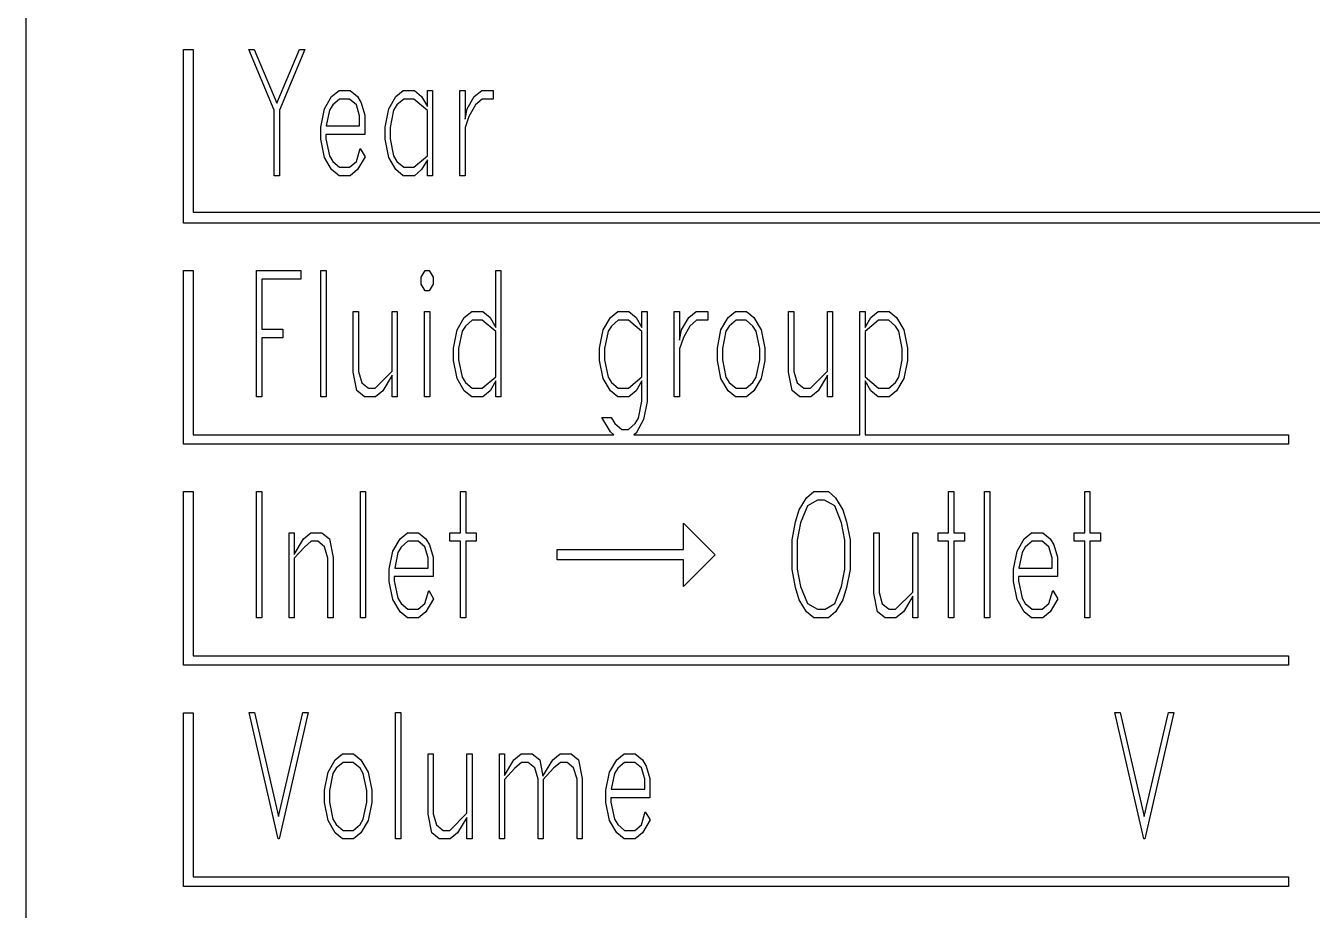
# Model space of a CAD drawing. Extents: x -181672 to 290600, y -29000 to 395522.
# Drawn here: x -170665.34 to -170624.59, y 31038.74 to 31066.75 of the extents above; entities that cross this region are included whole.
import ezdxf

# ---------------------------------------------------------------- set-up
doc = ezdxf.new("R2010")
doc.units = 0
doc.header["$LTSCALE"] = 10

# ---------------------------------------------------------------- blocks, each defined once
blk = doc.blocks.new('XFM7P20PCW$0$A$C29d41b1e')
for p, q in [((-58.5, 1247.5), (-58.5, 1044.5)), ((-53.5, 1195.93), (-53.5, 1201.43)), ((-53.5, 1201.43), (-53.2, 1201.43)), ((-53.2, 1201.43), (-53.2, 1196.276)), ((-50.627, 1199.509), (-51.432, 1201.431)), ((-51.432, 1201.431), (-51.26, 1201.431)), ((-51.26, 1201.431), (-50.545, 1199.733)), ((-50.545, 1199.733), (-49.83, 1201.431)), ((-49.659, 1201.431), (-50.463, 1199.509)), ((-49.83, 1201.431), (-49.659, 1201.431)), ((-48.81, 1199.938), (-48.575, 1200.128)), ((-48.575, 1200.128), (-48.225, 1200.128)), ((-48.225, 1200.128), (-47.994, 1199.938)), ((-46.776, 1199.938), (-46.542, 1200.128)), ((-46.542, 1200.128), (-46.191, 1200.128)), ((-46.191, 1200.128), (-45.961, 1199.938)), ((-45.778, 1199.628), (-45.778, 1200.128)), ((-45.778, 1200.128), (-45.614, 1200.128)), ((-45.614, 1200.128), (-45.614, 1197.431)), ((-44.75, 1197.431), (-44.75, 1200.128)), ((-44.75, 1200.128), (-44.586, 1200.128)), ((-44.586, 1200.128), (-44.586, 1199.226)), ((-44.292, 1199.938), (-44.057, 1200.128)), ((-44.057, 1200.128), (-43.692, 1200.128)), ((-43.692, 1200.128), (-43.692, 1199.856)), ((-49.037, 1199.547), (-48.81, 1199.938)), ((-48.56, 1199.856), (-48.776, 1199.673)), ((-48.24, 1199.856), (-48.56, 1199.856)), ((-48.028, 1199.681), (-48.24, 1199.856)), ((-47.923, 1199.331), (-48.028, 1199.681)), ((-47.994, 1199.938), (-47.875, 1199.74)), ((-47.875, 1199.74), (-47.759, 1199.349)), ((-47.003, 1199.547), (-46.776, 1199.938)), ((-46.527, 1199.856), (-46.743, 1199.673)), ((-46.206, 1199.856), (-46.527, 1199.856)), ((-45.778, 1199.498), (-46.206, 1199.856)), ((-45.961, 1199.938), (-45.778, 1199.628)), ((-44.523, 1199.547), (-44.292, 1199.938)), ((-44.046, 1199.856), (-44.258, 1199.673)), ((-43.692, 1199.856), (-44.046, 1199.856)), ((-50.627, 1197.431), (-50.627, 1199.509)), ((-50.463, 1199.509), (-50.463, 1197.431)), ((-49.152, 1198.973), (-49.037, 1199.547)), ((-48.88, 1199.506), (-48.981, 1199.01)), ((-48.776, 1199.673), (-48.88, 1199.506)), ((-47.923, 1199.01), (-47.923, 1199.331)), ((-47.759, 1199.349), (-47.759, 1198.738)), ((-47.119, 1198.973), (-47.003, 1199.547)), ((-46.847, 1199.506), (-46.959, 1198.962)), ((-46.743, 1199.673), (-46.847, 1199.506)), ((-45.778, 1198.06), (-45.778, 1199.498)), ((-44.586, 1199.226), (-44.523, 1199.547)), ((-44.463, 1199.312), (-44.586, 1198.954)), ((-44.258, 1199.673), (-44.463, 1199.312)), ((-49.152, 1198.586), (-49.152, 1198.973)), ((-48.981, 1199.01), (-47.923, 1199.01)), ((-47.119, 1198.586), (-47.119, 1198.973)), ((-46.959, 1198.962), (-46.959, 1198.601)), ((-44.586, 1198.954), (-44.586, 1197.431)), ((-49.037, 1198.012), (-49.152, 1198.586)), ((-47.759, 1198.738), (-48.992, 1198.738)), ((-48.992, 1198.738), (-48.992, 1198.601)), ((-48.992, 1198.601), (-48.88, 1198.057)), ((-47.003, 1198.012), (-47.119, 1198.586)), ((-46.959, 1198.601), (-46.847, 1198.057)), ((-48.88, 1198.057), (-48.776, 1197.885)), ((-48.028, 1197.882), (-47.905, 1198.295)), ((-47.905, 1198.295), (-47.748, 1198.034)), ((-46.847, 1198.057), (-46.743, 1197.885)), ((-46.206, 1197.703), (-45.778, 1198.06)), ((-48.81, 1197.625), (-49.037, 1198.012)), ((-48.776, 1197.885), (-48.56, 1197.703)), ((-48.56, 1197.703), (-48.24, 1197.703)), ((-48.24, 1197.703), (-48.028, 1197.882)), ((-47.748, 1198.034), (-47.994, 1197.625)), ((-46.776, 1197.625), (-47.003, 1198.012)), ((-46.743, 1197.885), (-46.527, 1197.703)), ((-46.527, 1197.703), (-46.206, 1197.703)), ((-45.778, 1197.934), (-45.961, 1197.625)), ((-45.778, 1197.431), (-45.778, 1197.934)), ((-50.463, 1197.431), (-50.627, 1197.431)), ((-48.575, 1197.431), (-48.81, 1197.625)), ((-48.225, 1197.431), (-48.575, 1197.431)), ((-47.994, 1197.625), (-48.225, 1197.431)), ((-46.542, 1197.431), (-46.776, 1197.625)), ((-46.191, 1197.431), (-46.542, 1197.431)), ((-45.961, 1197.625), (-46.191, 1197.431)), ((-45.614, 1197.431), (-45.778, 1197.431)), ((-44.586, 1197.431), (-44.75, 1197.431)), ((-53.2, 1196.276), (52, 1196.276)), ((52, 1195.93), (-53.5, 1195.93)), ((-53.5, 1188.93), (-53.5, 1194.43)), ((-53.5, 1194.43), (-53.2, 1194.43)), ((-53.2, 1194.43), (-53.2, 1189.23)), ((-51.186, 1190.431), (-51.186, 1194.431)), ((-51.186, 1194.431), (-49.789, 1194.431)), ((-49.789, 1194.431), (-49.789, 1194.159)), ((-49.152, 1190.431), (-49.152, 1194.431)), ((-49.152, 1194.431), (-48.988, 1194.431)), ((-48.988, 1194.431), (-48.988, 1190.431)), ((-45.979, 1194.219), (-45.852, 1194.431)), ((-45.852, 1194.431), (-45.722, 1194.431)), ((-45.722, 1194.431), (-45.592, 1194.219)), ((-43.61, 1192.628), (-43.61, 1194.431)), ((-43.61, 1194.431), (-43.447, 1194.431)), ((-43.447, 1194.431), (-43.447, 1190.431)), ((-49.789, 1194.159), (-51.022, 1194.159)), ((-51.022, 1194.159), (-51.022, 1192.569)), ((-45.979, 1193.999), (-45.979, 1194.219)), ((-45.852, 1193.787), (-45.979, 1193.999)), ((-45.592, 1193.999), (-45.722, 1193.787)), ((-45.592, 1194.219), (-45.592, 1193.999)), ((-45.722, 1193.787), (-45.852, 1193.787)), ((-48.124, 1191.213), (-48.124, 1193.128)), ((-48.124, 1193.128), (-47.961, 1193.128)), ((-47.961, 1193.128), (-47.961, 1191.232)), ((-46.895, 1191.247), (-46.895, 1193.128)), ((-46.895, 1193.128), (-46.731, 1193.128)), ((-46.731, 1193.128), (-46.731, 1190.431)), ((-45.867, 1190.431), (-45.867, 1193.128)), ((-45.867, 1193.128), (-45.704, 1193.128)), ((-45.704, 1193.128), (-45.704, 1190.431)), ((-44.836, 1192.547), (-44.609, 1192.938)), ((-44.609, 1192.938), (-44.374, 1193.128)), ((-44.359, 1192.856), (-44.575, 1192.673)), ((-44.374, 1193.128), (-44.024, 1193.128)), ((-44.039, 1192.856), (-44.359, 1192.856)), ((-43.61, 1192.498), (-44.039, 1192.856)), ((-44.024, 1193.128), (-43.793, 1192.938)), ((-43.793, 1192.938), (-43.61, 1192.628)), ((-40.21, 1192.547), (-39.983, 1192.938)), ((-39.983, 1192.938), (-39.748, 1193.128)), ((-39.733, 1192.856), (-39.949, 1192.673)), ((-39.748, 1193.128), (-39.398, 1193.128)), ((-39.413, 1192.856), (-39.733, 1192.856)), ((-38.985, 1192.498), (-39.413, 1192.856)), ((-39.398, 1193.128), (-39.167, 1192.938)), ((-39.167, 1192.938), (-38.985, 1192.628)), ((-38.985, 1192.628), (-38.985, 1193.128)), ((-38.985, 1193.128), (-38.821, 1193.128)), ((-38.821, 1193.128), (-38.821, 1190.286)), ((-37.957, 1190.431), (-37.957, 1193.128)), ((-37.957, 1193.128), (-37.793, 1193.128)), ((-37.793, 1193.128), (-37.793, 1192.226)), ((-37.73, 1192.547), (-37.499, 1192.938)), ((-37.499, 1192.938), (-37.264, 1193.128)), ((-37.253, 1192.856), (-37.465, 1192.673)), ((-37.264, 1193.128), (-36.899, 1193.128)), ((-36.899, 1192.856), (-37.253, 1192.856)), ((-36.899, 1193.128), (-36.899, 1192.856)), ((-36.478, 1192.547), (-36.251, 1192.938)), ((-36.251, 1192.938), (-36.016, 1193.128)), ((-36.001, 1192.856), (-36.217, 1192.673)), ((-36.016, 1193.128), (-35.666, 1193.128)), ((-35.681, 1192.856), (-36.001, 1192.856)), ((-35.465, 1192.673), (-35.681, 1192.856)), ((-35.666, 1193.128), (-35.435, 1192.938)), ((-35.435, 1192.938), (-35.204, 1192.547)), ((-34.337, 1191.213), (-34.337, 1193.128)), ((-34.337, 1193.128), (-34.173, 1193.128)), ((-34.173, 1193.128), (-34.173, 1191.232)), ((-33.108, 1191.247), (-33.108, 1193.128)), ((-33.108, 1193.128), (-32.944, 1193.128)), ((-32.944, 1193.128), (-32.944, 1190.431)), ((-32.08, 1189.23), (-32.08, 1193.128)), ((-32.08, 1193.128), (-31.916, 1193.128)), ((-31.916, 1193.128), (-31.916, 1192.628)), ((-31.916, 1192.628), (-31.733, 1192.938)), ((-31.488, 1192.856), (-31.916, 1192.498)), ((-31.733, 1192.938), (-31.502, 1193.128)), ((-31.502, 1193.128), (-31.152, 1193.128)), ((-31.163, 1192.856), (-31.488, 1192.856)), ((-30.951, 1192.673), (-31.163, 1192.856)), ((-31.152, 1193.128), (-30.918, 1192.938)), ((-30.918, 1192.938), (-30.687, 1192.547)), ((-51.022, 1192.569), (-50.352, 1192.569)), ((-50.352, 1192.569), (-50.352, 1192.297)), ((-44.951, 1191.973), (-44.836, 1192.547)), ((-44.679, 1192.506), (-44.791, 1191.962)), ((-44.575, 1192.673), (-44.679, 1192.506)), ((-43.61, 1191.06), (-43.61, 1192.498)), ((-40.325, 1191.973), (-40.21, 1192.547)), ((-40.054, 1192.506), (-40.165, 1191.962)), ((-39.949, 1192.673), (-40.054, 1192.506)), ((-38.985, 1191.06), (-38.985, 1192.498)), ((-37.793, 1192.226), (-37.73, 1192.547)), ((-37.465, 1192.673), (-37.67, 1192.312)), ((-36.594, 1191.973), (-36.478, 1192.547)), ((-36.322, 1192.506), (-36.434, 1191.962)), ((-36.217, 1192.673), (-36.322, 1192.506)), ((-35.361, 1192.506), (-35.465, 1192.673)), ((-35.253, 1191.962), (-35.361, 1192.506)), ((-35.204, 1192.547), (-35.089, 1191.973)), ((-31.916, 1192.498), (-31.916, 1191.06)), ((-30.847, 1192.506), (-30.951, 1192.673)), ((-30.735, 1191.962), (-30.847, 1192.506)), ((-30.687, 1192.547), (-30.575, 1191.973)), ((-50.352, 1192.297), (-51.022, 1192.297)), ((-51.022, 1192.297), (-51.022, 1190.431)), ((-44.951, 1191.586), (-44.951, 1191.973)), ((-44.791, 1191.962), (-44.791, 1191.601)), ((-40.325, 1191.586), (-40.325, 1191.973)), ((-40.165, 1191.962), (-40.165, 1191.601)), ((-37.67, 1192.312), (-37.793, 1191.954)), ((-37.793, 1191.954), (-37.793, 1190.431)), ((-36.594, 1191.586), (-36.594, 1191.973)), ((-36.434, 1191.962), (-36.434, 1191.601)), ((-35.253, 1191.601), (-35.253, 1191.962)), ((-35.089, 1191.973), (-35.089, 1191.586)), ((-30.735, 1191.601), (-30.735, 1191.962)), ((-30.575, 1191.973), (-30.575, 1191.586)), ((-44.836, 1191.012), (-44.951, 1191.586)), ((-44.791, 1191.601), (-44.679, 1191.057)), ((-40.21, 1191.012), (-40.325, 1191.586)), ((-40.165, 1191.601), (-40.054, 1191.057)), ((-36.478, 1191.012), (-36.594, 1191.586)), ((-36.434, 1191.601), (-36.322, 1191.057)), ((-35.361, 1191.057), (-35.253, 1191.601)), ((-35.089, 1191.586), (-35.204, 1191.012)), ((-30.847, 1191.057), (-30.735, 1191.601)), ((-30.575, 1191.586), (-30.687, 1191.012)), ((-48.009, 1190.628), (-48.124, 1191.213)), ((-47.961, 1191.232), (-47.856, 1190.878)), ((-47.435, 1190.703), (-46.895, 1191.247)), ((-34.221, 1190.628), (-34.337, 1191.213)), ((-34.173, 1191.232), (-34.069, 1190.878)), ((-33.648, 1190.703), (-33.108, 1191.247)), ((-47.856, 1190.878), (-47.644, 1190.703)), ((-46.895, 1191.116), (-47.19, 1190.625)), ((-46.895, 1190.431), (-46.895, 1191.116)), ((-44.609, 1190.625), (-44.836, 1191.012)), ((-44.679, 1191.057), (-44.575, 1190.885)), ((-44.575, 1190.885), (-44.359, 1190.703)), ((-44.039, 1190.703), (-43.61, 1191.06)), ((-43.61, 1190.934), (-43.793, 1190.625)), ((-43.61, 1190.431), (-43.61, 1190.934)), ((-39.983, 1190.625), (-40.21, 1191.012)), ((-40.054, 1191.057), (-39.949, 1190.885)), ((-39.949, 1190.885), (-39.733, 1190.703)), ((-39.413, 1190.703), (-38.985, 1191.06)), ((-38.985, 1190.934), (-39.167, 1190.625)), ((-38.985, 1190.297), (-38.985, 1190.934)), ((-36.251, 1190.625), (-36.478, 1191.012)), ((-36.322, 1191.057), (-36.217, 1190.885)), ((-36.217, 1190.885), (-36.001, 1190.703)), ((-35.681, 1190.703), (-35.465, 1190.885)), ((-35.465, 1190.885), (-35.361, 1191.057)), ((-35.204, 1191.012), (-35.435, 1190.625)), ((-34.069, 1190.878), (-33.856, 1190.703)), ((-33.108, 1191.116), (-33.402, 1190.625)), ((-33.108, 1190.431), (-33.108, 1191.116)), ((-31.916, 1191.06), (-31.488, 1190.703)), ((-31.733, 1190.625), (-31.916, 1190.934)), ((-31.916, 1190.934), (-31.916, 1189.23)), ((-31.163, 1190.703), (-30.951, 1190.885)), ((-30.951, 1190.885), (-30.847, 1191.057)), ((-30.687, 1191.012), (-30.918, 1190.625)), ((-51.022, 1190.431), (-51.186, 1190.431)), ((-48.988, 1190.431), (-49.152, 1190.431)), ((-47.771, 1190.431), (-48.009, 1190.628)), ((-47.424, 1190.431), (-47.771, 1190.431)), ((-47.644, 1190.703), (-47.435, 1190.703)), ((-47.19, 1190.625), (-47.424, 1190.431)), ((-46.731, 1190.431), (-46.895, 1190.431)), ((-45.704, 1190.431), (-45.867, 1190.431)), ((-44.374, 1190.431), (-44.609, 1190.625)), ((-44.024, 1190.431), (-44.374, 1190.431)), ((-44.359, 1190.703), (-44.039, 1190.703)), ((-43.793, 1190.625), (-44.024, 1190.431)), ((-43.447, 1190.431), (-43.61, 1190.431)), ((-39.748, 1190.431), (-39.983, 1190.625)), ((-39.398, 1190.431), (-39.748, 1190.431)), ((-39.733, 1190.703), (-39.413, 1190.703)), ((-39.167, 1190.625), (-39.398, 1190.431)), ((-37.793, 1190.431), (-37.957, 1190.431)), ((-36.016, 1190.431), (-36.251, 1190.625)), ((-35.666, 1190.431), (-36.016, 1190.431)), ((-36.001, 1190.703), (-35.681, 1190.703)), ((-35.435, 1190.625), (-35.666, 1190.431)), ((-33.983, 1190.431), (-34.221, 1190.628)), ((-33.636, 1190.431), (-33.983, 1190.431)), ((-33.856, 1190.703), (-33.648, 1190.703)), ((-33.402, 1190.625), (-33.636, 1190.431)), ((-32.944, 1190.431), (-33.108, 1190.431)), ((-31.502, 1190.431), (-31.733, 1190.625)), ((-31.152, 1190.431), (-31.502, 1190.431)), ((-31.488, 1190.703), (-31.163, 1190.703)), ((-30.918, 1190.625), (-31.152, 1190.431)), ((-39.093, 1189.753), (-38.985, 1190.297)), ((-38.821, 1190.286), (-38.936, 1189.709)), ((-39.983, 1189.321), (-40.251, 1189.772)), ((-40.251, 1189.772), (-39.957, 1189.772)), ((-39.957, 1189.772), (-39.838, 1189.582)), ((-39.838, 1189.582), (-39.622, 1189.399)), ((-39.413, 1189.399), (-39.197, 1189.582)), ((-39.197, 1189.582), (-39.093, 1189.753)), ((-38.936, 1189.709), (-39.167, 1189.28)), ((-53.2, 1189.23), (-39.873, 1189.23)), ((-39.873, 1189.23), (-39.983, 1189.321)), ((-39.622, 1189.399), (-39.413, 1189.399)), ((-39.167, 1189.28), (-39.244, 1189.23)), ((-39.244, 1189.23), (-32.08, 1189.23)), ((-31.916, 1189.23), (-18.5, 1189.23)), ((-18.5, 1189.23), (-18.5, 1188.93)), ((-18.5, 1188.93), (-53.5, 1188.93)), ((-53.5, 1181.93), (-53.5, 1187.43)), ((-53.5, 1187.43), (-53.2, 1187.43)), ((-53.2, 1187.43), (-53.2, 1182.23)), ((-51.186, 1183.431), (-51.186, 1187.431)), ((-51.186, 1187.431), (-51.022, 1187.431)), ((-51.022, 1187.431), (-51.022, 1183.431)), ((-47.901, 1183.431), (-47.901, 1187.431)), ((-47.901, 1187.431), (-47.737, 1187.431)), ((-47.737, 1187.431), (-47.737, 1183.431)), ((-44.728, 1186.128), (-44.728, 1187.431)), ((-44.728, 1187.431), (-44.564, 1187.431)), ((-44.564, 1187.431), (-44.564, 1186.128)), ((-34.001, 1186.858), (-33.771, 1187.237)), ((-33.771, 1187.237), (-33.54, 1187.431)), ((-33.417, 1187.163), (-33.741, 1186.98)), ((-33.54, 1187.431), (-33.078, 1187.431)), ((-33.201, 1187.163), (-33.417, 1187.163)), ((-32.877, 1186.98), (-33.201, 1187.163)), ((-33.078, 1187.431), (-32.847, 1187.237)), ((-32.847, 1187.237), (-32.616, 1186.858)), ((-29.268, 1186.128), (-29.268, 1187.431)), ((-29.268, 1187.431), (-29.104, 1187.431)), ((-29.104, 1187.431), (-29.104, 1186.128)), ((-28.132, 1183.431), (-28.132, 1187.431)), ((-28.132, 1187.431), (-27.968, 1187.431)), ((-27.968, 1187.431), (-27.968, 1183.431)), ((-24.959, 1186.128), (-24.959, 1187.431)), ((-24.959, 1187.431), (-24.795, 1187.431)), ((-24.795, 1187.431), (-24.795, 1186.128)), ((-34.113, 1186.47), (-34.001, 1186.858)), ((-33.741, 1186.98), (-33.957, 1186.437)), ((-32.661, 1186.437), (-32.877, 1186.98)), ((-32.616, 1186.858), (-32.504, 1186.47)), ((-37.666, 1185.593), (-37.666, 1186.43)), ((-37.666, 1186.43), (-36.666, 1185.43)), ((-34.229, 1185.9), (-34.113, 1186.47)), ((-33.957, 1186.437), (-34.065, 1185.893)), ((-32.553, 1185.893), (-32.661, 1186.437)), ((-32.504, 1186.47), (-32.389, 1185.9)), ((-50.158, 1183.431), (-50.158, 1186.128)), ((-50.158, 1186.128), (-49.994, 1186.128)), ((-49.994, 1186.128), (-49.994, 1185.442)), ((-49.994, 1185.442), (-49.7, 1185.938)), ((-49.7, 1185.938), (-49.469, 1186.128)), ((-49.454, 1185.856), (-49.67, 1185.673)), ((-49.469, 1186.128), (-49.119, 1186.128)), ((-49.245, 1185.856), (-49.454, 1185.856)), ((-49.033, 1185.681), (-49.245, 1185.856)), ((-49.119, 1186.128), (-48.88, 1185.934)), ((-48.88, 1185.934), (-48.765, 1185.345)), ((-46.869, 1185.547), (-46.642, 1185.938)), ((-46.642, 1185.938), (-46.407, 1186.128)), ((-46.393, 1185.856), (-46.609, 1185.673)), ((-46.407, 1186.128), (-46.057, 1186.128)), ((-46.072, 1185.856), (-46.393, 1185.856)), ((-45.86, 1185.681), (-46.072, 1185.856)), ((-46.057, 1186.128), (-45.826, 1185.938)), ((-45.826, 1185.938), (-45.707, 1185.74)), ((-45.063, 1185.856), (-45.063, 1186.128)), ((-45.063, 1186.128), (-44.728, 1186.128)), ((-44.728, 1185.856), (-45.063, 1185.856)), ((-44.728, 1183.431), (-44.728, 1185.856)), ((-44.564, 1186.128), (-44.229, 1186.128)), ((-44.229, 1185.856), (-44.564, 1185.856)), ((-44.564, 1185.856), (-44.564, 1183.431)), ((-44.229, 1186.128), (-44.229, 1185.856)), ((-34.229, 1184.962), (-34.229, 1185.9)), ((-34.065, 1185.893), (-34.065, 1184.973)), ((-32.553, 1184.973), (-32.553, 1185.893)), ((-32.389, 1185.9), (-32.389, 1184.962)), ((-31.636, 1184.213), (-31.636, 1186.128)), ((-31.636, 1186.128), (-31.473, 1186.128)), ((-31.473, 1186.128), (-31.473, 1184.232)), ((-30.407, 1184.247), (-30.407, 1186.128)), ((-30.407, 1186.128), (-30.244, 1186.128)), ((-30.244, 1186.128), (-30.244, 1183.431)), ((-29.603, 1185.856), (-29.603, 1186.128)), ((-29.603, 1186.128), (-29.268, 1186.128)), ((-29.268, 1185.856), (-29.603, 1185.856)), ((-29.268, 1183.431), (-29.268, 1185.856)), ((-29.104, 1186.128), (-28.769, 1186.128)), ((-28.769, 1185.856), (-29.104, 1185.856)), ((-29.104, 1185.856), (-29.104, 1183.431)), ((-28.769, 1186.128), (-28.769, 1185.856)), ((-27.1, 1185.547), (-26.873, 1185.938)), ((-26.873, 1185.938), (-26.638, 1186.128)), ((-26.623, 1185.856), (-26.839, 1185.673)), ((-26.638, 1186.128), (-26.288, 1186.128)), ((-26.303, 1185.856), (-26.623, 1185.856)), ((-26.091, 1185.681), (-26.303, 1185.856)), ((-26.288, 1186.128), (-26.057, 1185.938)), ((-26.057, 1185.938), (-25.938, 1185.74)), ((-25.294, 1185.856), (-25.294, 1186.128)), ((-25.294, 1186.128), (-24.959, 1186.128)), ((-24.959, 1185.856), (-25.294, 1185.856)), ((-24.959, 1183.431), (-24.959, 1185.856)), ((-24.795, 1186.128), (-24.46, 1186.128)), ((-24.46, 1185.856), (-24.795, 1185.856)), ((-24.795, 1185.856), (-24.795, 1183.431)), ((-24.46, 1186.128), (-24.46, 1185.856)), ((-49.67, 1185.673), (-49.994, 1185.319)), ((-48.929, 1185.327), (-49.033, 1185.681)), ((-46.985, 1184.973), (-46.869, 1185.547)), ((-46.713, 1185.506), (-46.813, 1185.01)), ((-46.609, 1185.673), (-46.713, 1185.506)), ((-45.756, 1185.331), (-45.86, 1185.681)), ((-45.707, 1185.74), (-45.592, 1185.349)), ((-41.666, 1185.593), (-37.666, 1185.593)), ((-41.666, 1185.268), (-41.666, 1185.593)), ((-36.666, 1185.43), (-37.666, 1184.43)), ((-27.216, 1184.973), (-27.1, 1185.547)), ((-26.944, 1185.506), (-27.044, 1185.01)), ((-26.839, 1185.673), (-26.944, 1185.506)), ((-25.987, 1185.331), (-26.091, 1185.681)), ((-25.938, 1185.74), (-25.823, 1185.349)), ((-49.994, 1185.319), (-49.994, 1183.431)), ((-48.929, 1183.431), (-48.929, 1185.327)), ((-48.765, 1185.345), (-48.765, 1183.431)), ((-46.813, 1185.01), (-45.756, 1185.01)), ((-45.756, 1185.01), (-45.756, 1185.331)), ((-45.592, 1185.349), (-45.592, 1184.738)), ((-37.666, 1185.268), (-41.666, 1185.268)), ((-37.666, 1184.43), (-37.666, 1185.268)), ((-27.044, 1185.01), (-25.987, 1185.01)), ((-25.987, 1185.01), (-25.987, 1185.331)), ((-25.823, 1185.349), (-25.823, 1184.738)), ((-46.985, 1184.586), (-46.985, 1184.973)), ((-45.592, 1184.738), (-46.825, 1184.738)), ((-46.825, 1184.738), (-46.825, 1184.601)), ((-34.113, 1184.392), (-34.229, 1184.962)), ((-34.065, 1184.973), (-33.957, 1184.429)), ((-32.661, 1184.429), (-32.553, 1184.973)), ((-32.389, 1184.962), (-32.504, 1184.392)), ((-27.216, 1184.586), (-27.216, 1184.973)), ((-25.823, 1184.738), (-27.055, 1184.738)), ((-27.055, 1184.738), (-27.055, 1184.601)), ((-46.869, 1184.012), (-46.985, 1184.586)), ((-46.825, 1184.601), (-46.713, 1184.057)), ((-45.86, 1183.882), (-45.737, 1184.295)), ((-45.737, 1184.295), (-45.581, 1184.034)), ((-34.001, 1184.005), (-34.113, 1184.392)), ((-33.957, 1184.429), (-33.741, 1183.885)), ((-32.877, 1183.885), (-32.661, 1184.429)), ((-32.504, 1184.392), (-32.616, 1184.005)), ((-31.521, 1183.628), (-31.636, 1184.213)), ((-31.473, 1184.232), (-31.368, 1183.878)), ((-30.947, 1183.703), (-30.407, 1184.247)), ((-27.1, 1184.012), (-27.216, 1184.586)), ((-27.055, 1184.601), (-26.944, 1184.057)), ((-26.091, 1183.882), (-25.968, 1184.295)), ((-25.968, 1184.295), (-25.812, 1184.034)), ((-46.642, 1183.625), (-46.869, 1184.012)), ((-46.713, 1184.057), (-46.609, 1183.885)), ((-46.609, 1183.885), (-46.393, 1183.703)), ((-46.072, 1183.703), (-45.86, 1183.882)), ((-45.581, 1184.034), (-45.826, 1183.625)), ((-33.771, 1183.625), (-34.001, 1184.005)), ((-33.741, 1183.885), (-33.417, 1183.703)), ((-33.175, 1183.703), (-32.877, 1183.885)), ((-32.616, 1184.005), (-32.847, 1183.625)), ((-31.368, 1183.878), (-31.156, 1183.703)), ((-30.407, 1184.116), (-30.702, 1183.625)), ((-30.407, 1183.431), (-30.407, 1184.116)), ((-26.873, 1183.625), (-27.1, 1184.012)), ((-26.944, 1184.057), (-26.839, 1183.885)), ((-26.839, 1183.885), (-26.623, 1183.703)), ((-26.303, 1183.703), (-26.091, 1183.882)), ((-25.812, 1184.034), (-26.057, 1183.625)), ((-51.022, 1183.431), (-51.186, 1183.431)), ((-49.994, 1183.431), (-50.158, 1183.431)), ((-48.765, 1183.431), (-48.929, 1183.431)), ((-47.737, 1183.431), (-47.901, 1183.431)), ((-46.407, 1183.431), (-46.642, 1183.625)), ((-46.057, 1183.431), (-46.407, 1183.431)), ((-46.393, 1183.703), (-46.072, 1183.703)), ((-45.826, 1183.625), (-46.057, 1183.431)), ((-44.564, 1183.431), (-44.728, 1183.431)), ((-33.54, 1183.431), (-33.771, 1183.625)), ((-33.078, 1183.431), (-33.54, 1183.431)), ((-33.417, 1183.703), (-33.175, 1183.703)), ((-32.847, 1183.625), (-33.078, 1183.431)), ((-31.283, 1183.431), (-31.521, 1183.628)), ((-30.936, 1183.431), (-31.283, 1183.431)), ((-31.156, 1183.703), (-30.947, 1183.703)), ((-30.702, 1183.625), (-30.936, 1183.431)), ((-30.244, 1183.431), (-30.407, 1183.431)), ((-29.104, 1183.431), (-29.268, 1183.431)), ((-27.968, 1183.431), (-28.132, 1183.431)), ((-26.638, 1183.431), (-26.873, 1183.625)), ((-26.288, 1183.431), (-26.638, 1183.431)), ((-26.623, 1183.703), (-26.303, 1183.703)), ((-26.057, 1183.625), (-26.288, 1183.431)), ((-24.795, 1183.431), (-24.959, 1183.431)), ((-53.2, 1182.23), (-18.5, 1182.23)), ((-18.5, 1182.23), (-18.5, 1181.93)), ((-18.5, 1181.93), (-53.5, 1181.93)), ((-53.5, 1174.93), (-53.5, 1180.43)), ((-53.5, 1180.43), (-53.2, 1180.43)), ((-53.2, 1180.43), (-53.2, 1175.23)), ((-50.508, 1176.431), (-51.424, 1180.431)), ((-51.424, 1180.431), (-51.257, 1180.431)), ((-51.257, 1180.431), (-50.489, 1177.146)), ((-50.489, 1177.146), (-49.722, 1180.431)), ((-49.558, 1180.431), (-50.471, 1176.431)), ((-49.722, 1180.431), (-49.558, 1180.431)), ((-46.784, 1176.431), (-46.784, 1180.431)), ((-46.784, 1180.431), (-46.62, 1180.431)), ((-46.62, 1180.431), (-46.62, 1176.431)), ((-23.089, 1176.431), (-24.005, 1180.431)), ((-24.005, 1180.431), (-23.838, 1180.431)), ((-23.838, 1180.431), (-23.07, 1177.146)), ((-23.07, 1177.146), (-22.303, 1180.431)), ((-22.139, 1180.431), (-23.052, 1176.431)), ((-22.303, 1180.431), (-22.139, 1180.431)), ((-48.925, 1178.547), (-48.698, 1178.938)), ((-48.698, 1178.938), (-48.463, 1179.128)), ((-48.463, 1179.128), (-48.113, 1179.128)), ((-48.113, 1179.128), (-47.882, 1178.938)), ((-47.882, 1178.938), (-47.651, 1178.547)), ((-45.756, 1177.213), (-45.756, 1179.128)), ((-45.756, 1179.128), (-45.592, 1179.128)), ((-45.592, 1179.128), (-45.592, 1177.232)), ((-44.527, 1177.247), (-44.527, 1179.128)), ((-44.527, 1179.128), (-44.363, 1179.128)), ((-44.363, 1179.128), (-44.363, 1176.431)), ((-43.499, 1176.431), (-43.499, 1179.128)), ((-43.499, 1179.128), (-43.335, 1179.128)), ((-43.335, 1179.128), (-43.335, 1178.442)), ((-43.335, 1178.442), (-43.041, 1178.938)), ((-43.041, 1178.938), (-42.806, 1179.128)), ((-42.806, 1179.128), (-42.46, 1179.128)), ((-42.46, 1179.128), (-42.217, 1178.934)), ((-42.217, 1178.934), (-42.121, 1178.42)), ((-42.121, 1178.42), (-41.808, 1178.938)), ((-41.808, 1178.938), (-41.577, 1179.128)), ((-41.577, 1179.128), (-41.227, 1179.128)), ((-41.227, 1179.128), (-40.988, 1178.934)), ((-40.988, 1178.934), (-40.873, 1178.345)), ((-40.009, 1178.547), (-39.782, 1178.938)), ((-39.782, 1178.938), (-39.547, 1179.128)), ((-39.547, 1179.128), (-39.197, 1179.128)), ((-39.197, 1179.128), (-38.966, 1178.938)), ((-38.966, 1178.938), (-38.847, 1178.74)), ((-49.041, 1177.973), (-48.925, 1178.547)), ((-48.769, 1178.506), (-48.88, 1177.962)), ((-48.664, 1178.673), (-48.769, 1178.506)), ((-48.448, 1178.856), (-48.664, 1178.673)), ((-48.128, 1178.856), (-48.448, 1178.856)), ((-47.912, 1178.673), (-48.128, 1178.856)), ((-47.808, 1178.506), (-47.912, 1178.673)), ((-47.7, 1177.962), (-47.808, 1178.506)), ((-47.651, 1178.547), (-47.536, 1177.973)), ((-43.011, 1178.673), (-43.335, 1178.316)), ((-42.795, 1178.856), (-43.011, 1178.673)), ((-42.586, 1178.856), (-42.795, 1178.856)), ((-42.374, 1178.681), (-42.586, 1178.856)), ((-42.27, 1178.327), (-42.374, 1178.681)), ((-41.785, 1178.673), (-42.106, 1178.316)), ((-41.566, 1178.856), (-41.785, 1178.673)), ((-41.353, 1178.856), (-41.566, 1178.856)), ((-41.145, 1178.681), (-41.353, 1178.856)), ((-41.037, 1178.327), (-41.145, 1178.681)), ((-40.124, 1177.973), (-40.009, 1178.547)), ((-39.852, 1178.506), (-39.953, 1178.01)), ((-39.748, 1178.673), (-39.852, 1178.506)), ((-39.532, 1178.856), (-39.748, 1178.673)), ((-39.212, 1178.856), (-39.532, 1178.856)), ((-39, 1178.681), (-39.212, 1178.856)), ((-38.895, 1178.331), (-39, 1178.681)), ((-38.847, 1178.74), (-38.731, 1178.349)), ((-43.335, 1178.316), (-43.335, 1176.431)), ((-42.27, 1176.431), (-42.27, 1178.327)), ((-42.106, 1178.316), (-42.106, 1176.431)), ((-41.037, 1176.431), (-41.037, 1178.327)), ((-40.873, 1178.345), (-40.873, 1176.431)), ((-38.895, 1178.01), (-38.895, 1178.331)), ((-38.731, 1178.349), (-38.731, 1177.738)), ((-49.041, 1177.586), (-49.041, 1177.973)), ((-48.88, 1177.962), (-48.88, 1177.601)), ((-47.7, 1177.601), (-47.7, 1177.962)), ((-47.536, 1177.973), (-47.536, 1177.586)), ((-40.124, 1177.586), (-40.124, 1177.973)), ((-38.731, 1177.738), (-39.964, 1177.738)), ((-39.964, 1177.738), (-39.964, 1177.601)), ((-39.953, 1178.01), (-38.895, 1178.01)), ((-48.925, 1177.012), (-49.041, 1177.586)), ((-48.88, 1177.601), (-48.769, 1177.057)), ((-47.808, 1177.057), (-47.7, 1177.601)), ((-47.536, 1177.586), (-47.651, 1177.012)), ((-40.009, 1177.012), (-40.124, 1177.586)), ((-39.964, 1177.601), (-39.852, 1177.057)), ((-39, 1176.882), (-38.877, 1177.295)), ((-38.877, 1177.295), (-38.72, 1177.034)), ((-48.698, 1176.625), (-48.925, 1177.012)), ((-48.769, 1177.057), (-48.664, 1176.885)), ((-48.664, 1176.885), (-48.448, 1176.703)), ((-48.128, 1176.703), (-47.912, 1176.885)), ((-47.912, 1176.885), (-47.808, 1177.057)), ((-47.651, 1177.012), (-47.882, 1176.625)), ((-45.64, 1176.628), (-45.756, 1177.213)), ((-45.592, 1177.232), (-45.488, 1176.878)), ((-45.488, 1176.878), (-45.275, 1176.703)), ((-45.067, 1176.703), (-44.527, 1177.247)), ((-44.527, 1177.116), (-44.821, 1176.625)), ((-44.527, 1176.431), (-44.527, 1177.116)), ((-39.782, 1176.625), (-40.009, 1177.012)), ((-39.852, 1177.057), (-39.748, 1176.885)), ((-39.748, 1176.885), (-39.532, 1176.703)), ((-39.212, 1176.703), (-39, 1176.882)), ((-38.72, 1177.034), (-38.966, 1176.625)), ((-48.463, 1176.431), (-48.698, 1176.625)), ((-48.448, 1176.703), (-48.128, 1176.703)), ((-47.882, 1176.625), (-48.113, 1176.431)), ((-45.402, 1176.431), (-45.64, 1176.628)), ((-45.275, 1176.703), (-45.067, 1176.703)), ((-44.821, 1176.625), (-45.055, 1176.431)), ((-39.547, 1176.431), (-39.782, 1176.625)), ((-39.532, 1176.703), (-39.212, 1176.703)), ((-38.966, 1176.625), (-39.197, 1176.431)), ((-50.471, 1176.431), (-50.508, 1176.431)), ((-48.113, 1176.431), (-48.463, 1176.431)), ((-46.62, 1176.431), (-46.784, 1176.431)), ((-45.055, 1176.431), (-45.402, 1176.431)), ((-44.363, 1176.431), (-44.527, 1176.431)), ((-43.335, 1176.431), (-43.499, 1176.431)), ((-42.106, 1176.431), (-42.27, 1176.431)), ((-40.873, 1176.431), (-41.037, 1176.431)), ((-39.197, 1176.431), (-39.547, 1176.431)), ((-23.052, 1176.431), (-23.089, 1176.431)), ((-53.2, 1175.23), (-18.5, 1175.23)), ((-18.5, 1175.23), (-18.5, 1174.93)), ((-18.5, 1174.93), (-53.5, 1174.93))]:
    blk.add_line(p, q)
blk = doc.blocks.new('XFM7P20PCW')
blk.add_blockref('XFM7P20PCW$0$A$C29d41b1e', (-170606.83737, 29864.56704))

msp = doc.modelspace()

# ---------------------------------------------------------------- block references
msp.add_blockref('XFM7P20PCW', (0, 0))

doc.saveas('drawing.dxf')
